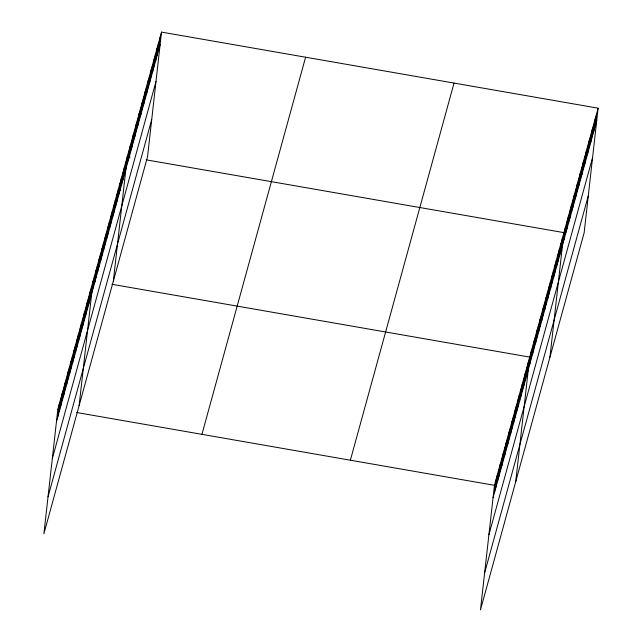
<?xml version="1.0" encoding="UTF-8"?>
<svg xmlns="http://www.w3.org/2000/svg" width="642" height="642" viewBox="0 0 642 642"><rect width="100%" height="100%" fill="white"/><g stroke="black" fill="none" stroke-linecap="round" stroke-linejoin="round"><path stroke-width="0.96" d="M161.527 32.1L57.852 409.235L43.881 533.815L147.548 156.68L161.527 32.1L598.119 108.185L584.148 232.765L480.473 609.9L494.452 485.32L598.119 108.185M57.924 416.329L59.321 403.89M59.393 410.984L60.789 398.554M60.862 405.648L62.258 393.209M62.33 400.303L63.727 387.864M63.799 394.958L65.195 382.52M65.267 389.614L66.664 377.183M66.736 384.277L68.132 371.838M68.204 378.932L69.601 366.494M69.673 373.588L71.069 361.149M71.142 368.243L72.538 355.812M72.61 362.899L74.007 350.468M74.079 357.562L75.475 345.123M75.547 352.217L76.944 339.778M77.016 346.873L78.412 334.434M78.484 341.528L79.881 329.097M79.953 336.191L81.349 323.753M81.422 330.847L82.818 318.408M82.89 325.502L84.287 313.063M84.359 320.157L85.755 307.727M85.827 314.821L87.224 302.382M87.296 309.476L88.692 297.037M88.765 304.131L90.161 291.693M90.233 298.787L91.629 286.356M79.126 405.592L93.098 281.011L94.984 281.34M93.194 288.033L94.591 275.603M94.679 282.624L96.075 270.186M96.172 277.216L97.56 264.777M97.656 271.799L99.053 259.368M99.141 266.39L100.537 253.951M100.633 260.981L102.022 248.542M102.118 255.572L103.514 243.133M103.603 250.155L104.999 237.725M105.095 244.746L106.484 232.308M106.58 239.338L107.976 226.899M108.065 233.921L109.461 221.49M109.557 228.512L110.954 216.073M111.042 223.103L112.438 210.664M112.527 217.694L113.923 205.255M114.019 212.277L115.416 199.847M115.504 206.868L116.9 194.43M116.988 201.46L118.385 189.021M118.481 196.051L119.877 183.612M119.966 190.634L121.362 178.203M121.458 185.225L122.847 172.786M122.943 179.816L124.339 167.377M124.428 174.399L125.824 161.969M113.337 281.14L127.309 156.552L130.133 157.049M127.405 163.582L128.801 151.143M128.89 158.173L130.286 145.734M130.382 152.756L131.77 140.325M131.867 147.347L133.263 134.908M133.351 141.938L134.748 129.499M134.844 136.521L136.24 124.091M136.329 131.112L137.725 118.674M137.813 125.704L139.21 113.265M139.306 120.295L140.702 107.856M140.791 114.878L142.187 102.447M142.275 109.469L143.672 97.03M143.768 104.06L145.164 91.621M145.252 98.643L146.649 86.213M146.745 93.234L148.133 80.804M148.23 87.826L149.626 75.387M149.714 82.417L151.111 69.978M151.207 77L152.595 64.569M152.692 71.591L154.088 59.152M154.176 66.182L155.573 53.743M155.669 60.773L157.057 48.335M157.154 55.356L158.55 42.926M158.638 49.948L160.035 37.509M494.525 492.414L495.921 479.975M495.993 487.069L497.389 474.631M497.462 481.725L498.858 469.294M498.93 476.388L500.327 463.949M500.399 471.043L501.795 458.605M501.867 465.699L503.264 453.26M503.336 460.354L504.732 447.923M504.805 455.009L506.201 442.579M506.273 449.673L507.67 437.234M507.742 444.328L509.138 431.889M509.21 438.984L510.607 426.545M510.679 433.639L512.075 421.208M512.147 428.302L513.544 415.864M513.616 422.958L515.012 410.519M515.085 417.613L516.481 405.174M516.553 412.268L517.95 399.838M518.022 406.932L519.418 394.493M519.49 401.587L520.887 389.148M520.959 396.242L522.355 383.804M522.428 390.898L523.824 378.467M523.896 385.561L525.292 373.122M525.365 380.216L526.761 367.778M526.833 374.872L528.23 362.433M515.727 481.677L529.698 357.096L111.933 284.294M529.794 364.118L531.183 351.68M531.279 358.709L532.675 346.271M532.764 353.293L534.16 340.862M534.256 347.884L535.645 335.445M535.741 342.475L537.137 330.036M537.226 337.066L538.622 324.627M538.718 331.649L540.115 319.218M540.203 326.24L541.599 313.802M541.688 320.831L543.084 308.393M543.18 315.415L544.577 302.984M544.665 310.006L546.061 297.567M546.149 304.597L547.546 292.158M547.642 299.188L549.038 286.749M549.127 293.771L550.523 281.34M550.619 288.362L552.008 275.924M552.104 282.953L553.5 270.515M553.589 277.537L554.985 265.106M555.081 272.128L556.47 259.697M556.566 266.719L557.962 254.28M558.05 261.31L559.447 248.871M559.543 255.893L560.931 243.462M561.028 250.484L562.424 238.046M549.937 357.217L563.909 232.637L146.143 159.834M564.005 239.667L565.401 227.228M565.49 234.25L566.886 221.819M566.974 228.841L568.371 216.402M568.467 223.432L569.863 210.993M569.952 218.015L571.348 205.584M571.436 212.606L572.833 200.168M572.929 207.197L574.325 194.759M574.413 201.789L575.81 189.35M575.906 196.372L577.294 183.941M577.391 190.963L578.787 178.524M578.875 185.554L580.272 173.115M580.368 180.137L581.756 167.706M581.853 174.728L583.249 162.298M583.337 169.319L584.734 156.881M584.83 163.911L586.218 151.472M586.315 158.494L587.711 146.063M587.799 153.085L589.196 140.646M589.292 147.676L590.688 135.237M590.776 142.267L592.173 129.828M592.261 136.85L593.657 124.42M593.754 131.441L595.15 119.003M595.238 126.033L596.635 113.594M56.456 421.674L160.131 44.539M52.307 458.677L155.974 81.542M48.03 496.812L151.697 119.677M201.933 434.345L305.6 57.21M350.372 460.21L454.046 83.075M493.056 497.759L596.723 120.616M488.907 534.762L592.574 157.627M484.63 572.889L588.297 195.754M57.852 409.235L59.738 409.564M76.687 412.517L494.452 485.32"/></g></svg>
